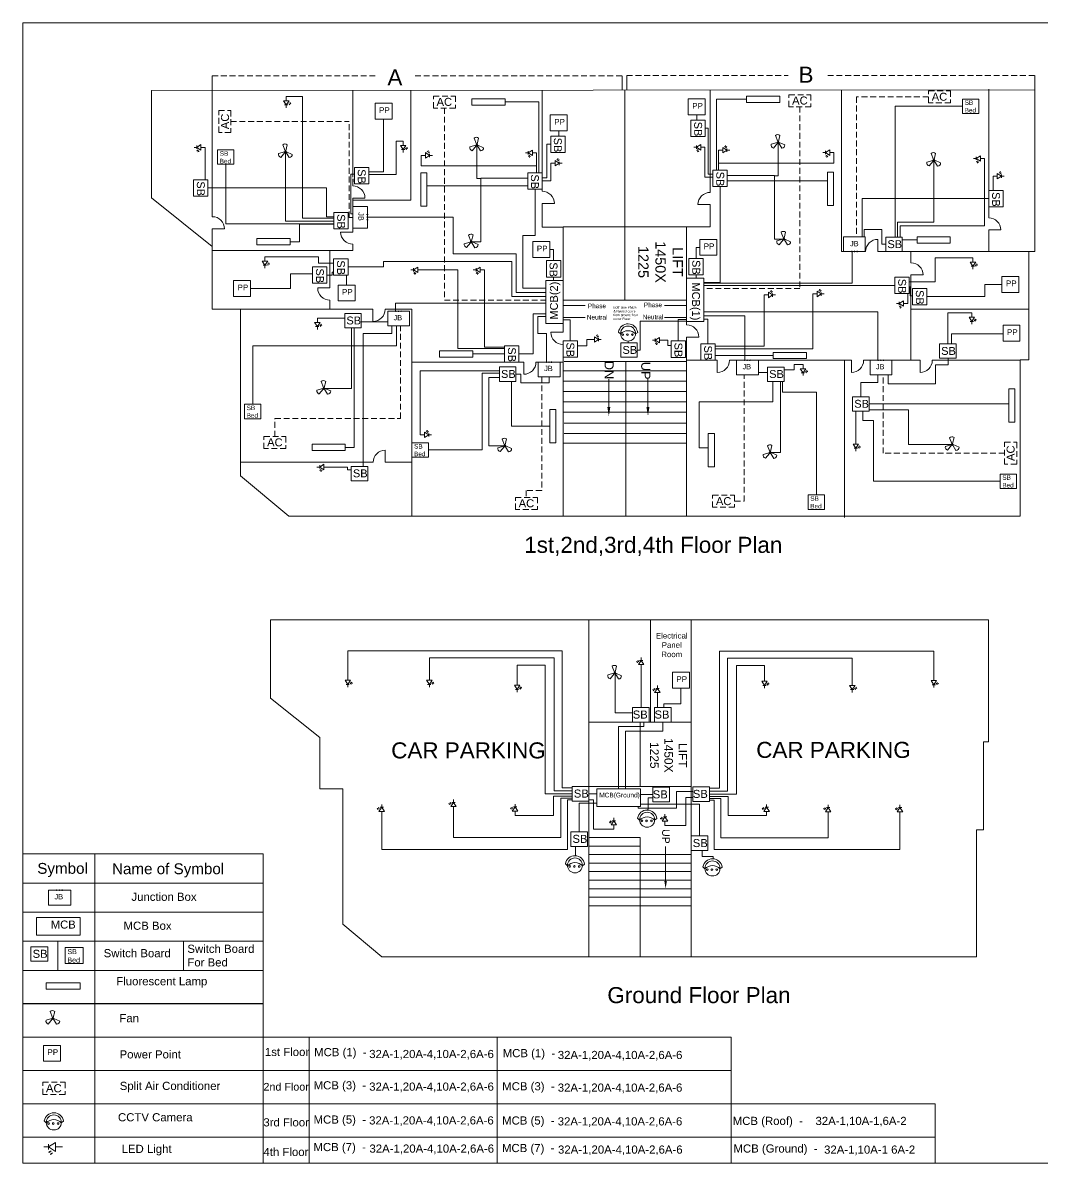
# Model space of a CAD drawing. Header units: inches. Extents: x 0 to 34628, y 0 to 24475.
# Drawn here: x 0 to 21875, y 0 to 24475 of the extents above; entities that cross this region are included whole.
import ezdxf

# ---------------------------------------------------------------- set-up
doc = ezdxf.new("R2010")
doc.units = ezdxf.units.IN
doc.header["$LTSCALE"] = 500
doc.header["$MEASUREMENT"] = 0
doc.linetypes.add('ACAD_ISO07W100', pattern=[3, 0, -3])
doc.linetypes.add('HIDDEN', pattern=[0.375, 0.25, -0.125])
for name, color, linetype, lineweight in [('AC with Phase', 1, 'HIDDEN', 9), ('Fan with Phase', 2, 'Continuous', 9), ('LED with Phase', 6, 'Continuous', 9), ('Light with Phase', 3, 'Continuous', 9), ('PP with Phase', 4, 'Continuous', 9)]:
    doc.layers.add(name, color=color, linetype=linetype, lineweight=lineweight)
doc.layers.add('CCTV with Phase', color=7, linetype='Continuous', lineweight=9, true_color=0xe4721b)
doc.styles.add('A1', font='arial.ttf')
doc.styles.add('AR', font='arial.ttf', dxfattribs={"height": 300})
doc.styles.get("Standard").update_dxf_attribs({"font": 'arial.ttf'})

# ---------------------------------------------------------------- blocks, each defined once
blk = doc.blocks.new('WDDOT')
for radius in [0.03, 0.0187, 0.00929]:
    blk.add_circle((0, 0), radius)
blk = doc.blocks.new('Fan')
at = {"layer": 'Fan with Phase', "lineweight": 9}
for p, q in [((-9, 20), (-59, 147)), ((6, 21), (37, 150)), ((20, 1), (145, -55)), ((-23, -2), (-150, -38)), ((-15, -16), (-102, -120)), ((-23, -2), (-22, -2)), ((13, -16), (78, -124))]:
    blk.add_line(p, q, dxfattribs=at)
blk.add_circle((-1, 0), 21.5, dxfattribs=at)
for centre, start, end in [((-10, 98), 48.1271, 134.4493), ((-82, -54), 167.0522, 253.3744), ((75, -54), 272.6202, 358.9424)]:
    blk.add_arc(centre, 69.7, start, end, dxfattribs=at)
at = {"layer": 'Fan with Phase', "lineweight": 9, "xscale": 253.2804953990402, "yscale": 253.2804953990402, "zscale": 253.2804953990402}
blk.add_blockref('WDDOT', (0, 0), dxfattribs=at)
blk = doc.blocks.new('LED')
at = {"layer": 'LED with Phase', "lineweight": 9}
for p, q in [((0, -91), (0, 0)), ((0, -181), (-59, -91)), ((59, -91), (0, -181)), ((88, -148), (75, -130)), ((92, -144), (96, -158)), ((33, -181), (-38, -181)), ((0, -181), (0, -241)), ((0, -181), (33, -181)), ((64, -166), (51, -149)), ((72, -177), (60, -170)), ((69, -163), (72, -177)), ((96, -158), (83, -151))]:
    blk.add_line(p, q, dxfattribs=at)
for points in [[(59, -91), (-59, -91)], [(83, -151), (92, -144)], [(60, -170), (69, -163)]]:
    blk.add_lwpolyline(points, dxfattribs=at)
blk = doc.blocks.new('Power Point')
at = {"lineweight": 9}
blk.add_lwpolyline([(0, 183), (364, 183), (364, -158), (0, -158)], close=True, dxfattribs=at)
at = {"lineweight": 9, "insert": (84, 97), "char_height": 123.7, "attachment_point": 1}
blk.add_mtext_dynamic_manual_height_columns('PP', width=0.843, gutter_width=65.1, heights=[0], dxfattribs=at)
blk = doc.blocks.new('CCTV Camera')
at = {"linetype": 'ByBlock', "lineweight": 9}
for p, q in [((-176, -216), (-221, -175)), ((146, -216), (192, -183))]:
    blk.add_line(p, q, dxfattribs=at)
for centre, radius in [((-15, -208), 161), ((-128, -232), 18.2), ((-28, -232), 18.2), ((77, -232), 18.2)]:
    blk.add_circle(centre, radius, dxfattribs=at)
for centre, radius, start, end in [((-15, -208), 208, 6.8728, 170.9752), ((-15, -369), 222, 43.5667, 136.4333)]:
    blk.add_arc(centre, radius, start, end, dxfattribs=at)
blk = doc.blocks.new('Nayabad Electrical')
at = {"lineweight": 9}
for p, q in [((-34615, 24475), (-34615, 0)), ((-34615, 24475), (0, 24475)), ((-30551, 23023), (-30551, 23339)), ((-21751, 23339), (-21751, 23031)), ((-21654, 23347), (-21654, 23032)), ((-12895, 23347), (-12895, 23040)), ((-31852, 23022), (-12895, 23040)), ((-31852, 20716), (-31852, 23022)), ((-30551, 20313), (-30551, 23023)), ((-27533, 23026), (-27533, 21209)), ((-26289, 20665), (-26291, 23027)), ((-23469, 23030), (-23469, 20859)), ((-21696, 23032), (-21696, 20097)), ((-19865, 20835), (-19867, 23033)), ((-17045, 19566), (-17048, 23036)), ((-13888, 20290), (-13888, 23051)), ((-12895, 23040), (-12895, 19566)), ((-30551, 19676), (-31852, 20716)), ((-27533, 20713), (-27533, 20147)), ((-27533, 20713), (-27272, 20713)), ((-27533, 20665), (-26289, 20665)), ((-23469, 20598), (-23469, 20088)), ((-23469, 20598), (-23208, 20598)), ((-19865, 20574), (-20126, 20574)), ((-19865, 20574), (-19864, 20097)), ((-27220, 20158), (-27220, 20303)), ((-23469, 20088), (-23022, 20088)), ((-21696, 20097), (-21696, 18524)), ((-20370, 20097), (-19864, 20097)), ((-30551, 19676), (-30551, 20053)), ((-30551, 20053), (-30291, 20053)), ((-30548, 20053), (-30288, 20053)), ((-27533, 19985), (-27794, 19985)), ((-16267, 19566), (-16267, 19827)), ((-13888, 19566), (-13888, 20029)), ((-13888, 20029), (-13627, 20029)), ((-30551, 18328), (-30551, 19676)), ((-30551, 19591), (-27533, 19591)), ((-28026, 19591), (-28026, 18785)), ((-27533, 19725), (-27533, 19591)), ((-16997, 19566), (-17045, 19566)), ((-16528, 19566), (-17005, 19566)), ((-16914, 19566), (-16768, 19566)), ((-13040, 19566), (-16267, 19566)), ((-15556, 19323), (-15556, 19566)), ((-12895, 19566), (-13040, 19566)), ((-15556, 18330), (-15556, 19063)), ((-15556, 19063), (-15296, 19063)), ((-28026, 18785), (-28287, 18785)), ((-28026, 18524), (-28026, 18328)), ((-23022, 18524), (-20370, 18524)), ((-29944, 18328), (-30551, 18328)), ((-29944, 14750), (-29944, 18328)), ((-29944, 18328), (-27100, 18328)), ((-27100, 18328), (-27100, 18068)), ((-26839, 18328), (-26263, 18328)), ((-26408, 18284), (-26553, 18284)), ((-26263, 17207), (-26263, 18328)), ((-13033, 18330), (-15556, 18330)), ((-15556, 18330), (-15556, 17232)), ((-23022, 17832), (-23282, 17832)), ((-20370, 17731), (-20109, 17731)), ((-26263, 17207), (-26263, 13887)), ((-26263, 17193), (-23863, 17193)), ((-23863, 17193), (-23863, 16933)), ((-23602, 17193), (-23022, 17193)), ((-23176, 17192), (-23321, 17192)), ((-21671, 17207), (-20370, 17207)), ((-20001, 17232), (-20370, 17232)), ((-19712, 17232), (-20001, 17232)), ((-19712, 17232), (-19712, 16971)), ((-16981, 17232), (-19452, 17232)), ((-18920, 17232), (-19065, 17232)), ((-16981, 13860), (-16981, 17232)), ((-16981, 17232), (-16833, 17232)), ((-16833, 17232), (-16833, 16971)), ((-16573, 17232), (-16462, 17232)), ((-16057, 17232), (-16202, 17232)), ((-16057, 17232), (-15359, 17232)), ((-15359, 17232), (-15359, 16971)), ((-14953, 17232), (-15098, 17232)), ((-14953, 17232), (-14820, 17232)), ((-13028, 17241), (-13215, 17241)), ((-13215, 17241), (-13215, 13887)), ((-26836, 15043), (-26836, 15304)), ((-29944, 15043), (-27096, 15043)), ((-26836, 15043), (-26263, 15043)), ((-28909, 13887), (-29944, 14750)), ((-21671, 14113), (-21671, 13934)), ((-28909, 13887), (-13215, 13887)), ((-26263, 13887), (-25898, 13887)), ((-21671, 13887), (-21671, 13887)), ((-29300, 9978), (-29300, 11664)), ((-13892, 11662), (-13892, 9044)), ((-28243, 9133), (-29300, 9978)), ((-28243, 8037), (-28243, 9133)), ((-27750, 8037), (-28243, 8037)), ((-27750, 5129), (-27750, 8037)), ((-14000, 7154), (-14152, 7154)), ((-14152, 7154), (-14152, 4428)), ((-34615, 6636), (-29459, 6636)), ((-34615, 6011), (-29459, 6011)), ((-34615, 5387), (-29459, 5387)), ((-33069, 5387), (-33069, 0)), ((-29459, 4762), (-29459, 5387)), ((-26908, 4428), (-27750, 5129)), ((-34615, 4762), (-29459, 4762)), ((-34615, 4762), (-29459, 4762)), ((-29459, 4762), (-29459, 0)), ((-26908, 4428), (-14152, 4428)), ((-34615, 4137), (-29459, 4137)), ((-34615, 3424), (-29459, 3424)), ((-34615, 3421), (-29459, 3421)), ((-34615, 2708), (-29459, 2708)), ((-34615, 1991), (-29459, 1991)), ((-34615, 1275), (-29459, 1275)), ((-34615, 558), (-29459, 558)), ((-34615, 0), (0, 0)), ((-34615, 0), (-30642, 0)), ((-22144, 0), (0, 0))]:
    blk.add_line(p, q, dxfattribs=at)
at = {"linetype": 'HIDDEN', "lineweight": 9}
for p, q in [((-30551, 23339), (-27049, 23339)), ((-26197, 23339), (-21751, 23339)), ((-21654, 23347), (-18194, 23347)), ((-17342, 23347), (-12895, 23347)), ((-27533, 20974), (-27533, 21209)), ((-27591, 20298), (-27613, 20298)), ((-27558, 20298), (-27591, 20298)), ((-27558, 20298), (-27533, 20298))]:
    blk.add_line(p, q, dxfattribs=at)
at = {"linetype": 'ByBlock', "lineweight": 9}
for p, q in [((-15808, 22685), (-15898, 22685)), ((-15898, 22685), (-15898, 19875)), ((-14448, 22685), (-15808, 22685)), ((-19973, 22212), (-19907, 22212)), ((-19907, 22212), (-19907, 21230)), ((-23286, 21868), (-23373, 21868)), ((-23373, 21868), (-23373, 21150)), ((-30259, 21439), (-30259, 20164)), ((-27500, 21226), (-27574, 21226)), ((-27574, 21226), (-27574, 20372)), ((-23373, 21150), (-23469, 21150)), ((-19907, 21230), (-19807, 21230)), ((-30644, 20931), (-28097, 20931)), ((-28097, 20931), (-28097, 20314)), ((-23623, 20905), (-23623, 19912)), ((-19653, 20962), (-19653, 18901)), ((-13888, 20701), (-16606, 20701)), ((-16606, 20701), (-16606, 19879)), ((-28097, 20314), (-27941, 20314)), ((-27574, 20372), (-27533, 20372)), ((-30259, 20164), (-27941, 20164)), ((-27533, 19985), (-27533, 20147)), ((-27227, 20305), (-25382, 20305)), ((-25382, 20305), (-25382, 19520)), ((-23623, 19912), (-23886, 19912)), ((-23886, 19912), (-23886, 18779)), ((-16178, 20042), (-16559, 20042)), ((-16559, 20042), (-16559, 19879)), ((-16178, 19721), (-16178, 20042)), ((-16095, 19721), (-16178, 19721)), ((-26873, 19236), (-26873, 19349)), ((-26873, 19349), (-24121, 19349)), ((-25382, 19520), (-24030, 19520)), ((-24121, 19349), (-24121, 18601)), ((-24030, 19520), (-24030, 18684)), ((-16816, 19566), (-16816, 18901)), ((-16768, 19566), (-16528, 19566)), ((-13028, 17241), (-13028, 19566)), ((-27977, 19061), (-27977, 19125)), ((-27977, 19125), (-27945, 19125)), ((-27636, 19236), (-26873, 19236)), ((-28088, 19061), (-27977, 19061)), ((-23224, 19019), (-23224, 18944)), ((-20167, 19066), (-20167, 18992)), ((-19653, 18901), (-19998, 18901)), ((-16816, 18884), (-19998, 18884)), ((-16816, 18901), (-16816, 18901)), ((-16816, 18901), (-16816, 18884)), ((-24121, 18601), (-23393, 18601)), ((-24030, 18684), (-23393, 18684)), ((-23886, 18779), (-23393, 18779)), ((-15903, 18839), (-19998, 18839)), ((-15595, 18805), (-15573, 18805)), ((-15573, 18805), (-15573, 18615)), ((-15573, 18615), (-15524, 18615)), ((-26618, 18284), (-26618, 18457)), ((-26618, 18457), (-23393, 18457)), ((-23022, 18409), (-22544, 18409)), ((-20847, 18409), (-20370, 18409)), ((-23662, 17369), (-23662, 18227)), ((-23662, 18227), (-23393, 18227)), ((-23561, 17810), (-23561, 18170)), ((-23561, 18170), (-23393, 18170)), ((-23022, 18152), (-22544, 18152)), ((-20847, 18152), (-20370, 18152)), ((-16268, 18273), (-19998, 18273)), ((-19117, 18187), (-19998, 18187)), ((-19913, 18116), (-19998, 18116)), ((-19913, 17584), (-19913, 18116)), ((-19117, 17232), (-19117, 18187)), ((-16268, 17232), (-16268, 18273)), ((-26784, 18055), (-27353, 18055)), ((-26695, 17806), (-26695, 17971)), ((-26598, 17544), (-26598, 17971)), ((-22867, 18097), (-23022, 18097)), ((-22867, 17650), (-22867, 18097)), ((-21365, 17450), (-21365, 18075)), ((-21365, 18075), (-20370, 18075)), ((-20549, 17646), (-20549, 18109)), ((-20549, 18109), (-20370, 18109)), ((-27313, 14956), (-27313, 17806)), ((-27313, 17806), (-26695, 17806)), ((-23380, 17810), (-23561, 17810)), ((-23380, 17199), (-23380, 17810)), ((-29680, 16287), (-29680, 17544)), ((-29680, 17544), (-26598, 17544)), ((-21428, 17450), (-21365, 17450)), ((-23968, 17369), (-23662, 17369)), ((-19065, 17232), (-19326, 17232)), ((-16202, 17232), (-16462, 17232)), ((-15029, 16725), (-15029, 17135)), ((-15029, 17135), (-14755, 17135)), ((-14820, 17232), (-13215, 17232)), ((-14755, 17135), (-14755, 17274)), ((-24759, 15308), (-24759, 16957)), ((-24759, 16957), (-24387, 16957)), ((-23929, 16933), (-24035, 16934)), ((-23929, 16745), (-23929, 16933)), ((-18632, 16970), (-18828, 16970)), ((-16266, 16757), (-16266, 16918)), ((-16045, 16918), (-16045, 16725)), ((-23318, 16745), (-23929, 16745)), ((-23318, 16879), (-23318, 16745)), ((-18309, 16551), (-18309, 16778)), ((-16631, 16448), (-16631, 16757)), ((-16631, 16757), (-16266, 16757)), ((-16045, 16725), (-15029, 16725)), ((-17586, 16551), (-18309, 16551)), ((-17586, 14342), (-17586, 16551)), ((-16591, 15940), (-16591, 16139)), ((-16359, 15940), (-16591, 15940)), ((-16359, 14637), (-16359, 15940)), ((-25911, 15308), (-24759, 15308)), ((-13640, 14637), (-16359, 14637)), ((-23022, 13934), (-23022, 13887)), ((-21671, 13934), (-21671, 13887)), ((-20370, 13934), (-20370, 13887)), ((-22466, 11662), (-29300, 11664)), ((-22466, 11662), (-22467, 8350)), ((-21085, 11662), (-21146, 11662)), ((-20272, 8085), (-20272, 11662)), ((-20272, 11662), (-13892, 11662)), ((-18699, 10449), (-18699, 10436)), ((-21829, 8032), (-21829, 9372)), ((-21829, 9372), (-21290, 9372)), ((-21290, 9372), (-21290, 9467)), ((-20882, 9467), (-20882, 9269)), ((-20882, 9269), (-21679, 9269)), ((-21679, 9269), (-21679, 8032)), ((-21369, 9101), (-21369, 8451)), ((-13892, 9044), (-14000, 9044)), ((-14000, 7154), (-14000, 9044)), ((-22467, 7928), (-22300, 7928)), ((-21098, 7911), (-21359, 7911)), ((-20238, 7979), (-20585, 7979)), ((-20585, 7979), (-20585, 7620)), ((-22675, 7114), (-22675, 7729)), ((-22675, 7729), (-22300, 7729)), ((-21413, 7620), (-21413, 7654)), ((-20585, 7620), (-21413, 7620)), ((-20093, 7709), (-21359, 7709)), ((-20093, 7662), (-20093, 7709)), ((-20093, 7024), (-20093, 7662)), ((-33069, 6011), (-33069, 6636)), ((-29459, 6636), (-29459, 6011)), ((-33069, 5387), (-33069, 6011)), ((-29459, 6011), (-29459, 5387)), ((-33866, 4762), (-33866, 4137)), ((-31169, 4762), (-31169, 4137)), ((-29459, 2708), (-24436, 2708)), ((-28470, 2708), (-28470, 0)), ((-24436, 2708), (-24436, 1991)), ((-24436, 2708), (-19412, 2708)), ((-19412, 2708), (-19412, 1991)), ((-29459, 1991), (-24436, 1991)), ((-24436, 1991), (-24436, 1275)), ((-24436, 1991), (-19412, 1991)), ((-19412, 1991), (-19412, 1275)), ((-29459, 1275), (-24436, 1275)), ((-24436, 1275), (-24436, 0)), ((-24436, 1275), (-19412, 1275)), ((-19412, 1275), (-19412, 0)), ((-19412, 1275), (-15034, 1275)), ((-15034, 1275), (-15034, 0)), ((-29459, 558), (-24436, 558)), ((-24436, 558), (-19412, 558)), ((-19412, 558), (-15034, 558))]:
    blk.add_line(p, q, dxfattribs=at)
for p in [(-27533, 21125), (-27533, 21060)]:
    blk.add_line(p, (-27533, 21065))
at = {"lineweight": 9, "ltscale": 5}
for p, q in [((-21696, 20097), (-23022, 20097)), ((-23022, 18354), (-23022, 20097)), ((-21573, 20097), (-20370, 20097)), ((-20370, 18673), (-20370, 20097)), ((-19977, 20097), (-19879, 20097)), ((-20370, 18354), (-20370, 18550)), ((-26263, 14327), (-26263, 17150)), ((-21671, 17207), (-22997, 17207)), ((-21671, 15439), (-21671, 17207)), ((-20370, 17224), (-20370, 17322)), ((-15556, 17232), (-15826, 17232)), ((-21696, 17003), (-23022, 17003)), ((-21696, 17003), (-20370, 17003)), ((-23022, 14327), (-23022, 16831)), ((-21696, 16782), (-23022, 16782)), ((-22039, 16233), (-22039, 16826)), ((-21696, 16782), (-20370, 16782)), ((-21199, 16233), (-21199, 16826)), ((-20370, 14327), (-20370, 16831)), ((-21696, 16561), (-23022, 16561)), ((-21696, 16561), (-20370, 16561)), ((-21696, 16340), (-23022, 16340)), ((-21696, 16340), (-20370, 16340)), ((-21696, 16119), (-23022, 16119)), ((-21696, 16119), (-20370, 16119)), ((-21671, 15881), (-22997, 15881)), ((-21671, 15881), (-20370, 15881)), ((-21696, 15456), (-23022, 15456)), ((-21671, 15660), (-22997, 15660)), ((-21696, 15456), (-20370, 15456)), ((-21671, 15660), (-20370, 15660)), ((-21671, 15439), (-21671, 14113))]:
    blk.add_line(p, q, dxfattribs=at)
at = {"linetype": 'ACAD_ISO07W100', "lineweight": 9}
for p, q in [((-23581, 17192), (-23321, 17192)), ((-23321, 17192), (-23581, 17192)), ((-19326, 17232), (-19065, 17232)), ((-19065, 17232), (-19326, 17232)), ((-16462, 17232), (-16202, 17232)), ((-16202, 17232), (-16462, 17232))]:
    blk.add_line(p, q, dxfattribs=at)
at = {"linetype": 'ByBlock', "lineweight": 9, "ltscale": 5}
for p, q in [((-21146, 11662), (-22466, 11662)), ((-21146, 9467), (-21146, 11662)), ((-20272, 11662), (-21085, 11662)), ((-21369, 9467), (-22467, 9467)), ((-21369, 9467), (-20272, 9467)), ((-21369, 9101), (-21369, 9467)), ((-22467, 8350), (-22467, 6988)), ((-21369, 8085), (-21369, 8451)), ((-21369, 6988), (-22467, 6988)), ((-21369, 6622), (-21369, 6988)), ((-21369, 6805), (-22467, 6805)), ((-22467, 4590), (-22467, 6663)), ((-21369, 6622), (-22467, 6622)), ((-21369, 5525), (-21369, 6622)), ((-21369, 6622), (-20272, 6622)), ((-20821, 6053), (-20821, 6797)), ((-20272, 4590), (-20272, 6663)), ((-21369, 6439), (-22467, 6439)), ((-21369, 6439), (-20272, 6439)), ((-21369, 6257), (-22467, 6257)), ((-21369, 6257), (-20272, 6257)), ((-21369, 6074), (-22467, 6074)), ((-21369, 5891), (-22467, 5891)), ((-21369, 6074), (-20272, 6074)), ((-21369, 5891), (-20272, 5891)), ((-21369, 5708), (-22467, 5708)), ((-21369, 5708), (-20272, 5708)), ((-21369, 5525), (-22467, 5525)), ((-21369, 5525), (-21369, 4428)), ((-21369, 5525), (-20272, 5525)), ((-20272, 4428), (-22467, 4428))]:
    blk.add_line(p, q, dxfattribs=at)
at = {"linetype": 'ByBlock', "lineweight": 9}
for points in [[(-14448, 22839), (-14096, 22839), (-14096, 22531), (-14448, 22531)], [(-19973, 22388), (-19973, 22036), (-20281, 22036), (-20281, 22388)], [(-23286, 22044), (-23286, 21692), (-22978, 21692), (-22978, 22044)], [(-30435, 21747), (-30083, 21747), (-30083, 21439), (-30435, 21439)], [(-27191, 21369), (-27191, 21017), (-27500, 21017), (-27500, 21369)], [(-19498, 21314), (-19498, 20962), (-19807, 20962), (-19807, 21314)], [(-30644, 21107), (-30644, 20755), (-30953, 20755), (-30953, 21107)], [(-23777, 21257), (-23777, 20905), (-23469, 20905), (-23469, 21257)], [(-13579, 20877), (-13579, 20525), (-13888, 20525), (-13888, 20877)], [(-27632, 20403), (-27632, 20051), (-27941, 20051), (-27941, 20403)], [(-16095, 19875), (-15743, 19875), (-15743, 19566), (-16095, 19566)], [(-27636, 19412), (-27636, 19060), (-27945, 19060), (-27945, 19412)], [(-23378, 19371), (-23378, 19019), (-23070, 19019), (-23070, 19371)], [(-20013, 19419), (-20013, 19066), (-20322, 19066), (-20322, 19419)], [(-28088, 19237), (-28088, 18885), (-28397, 18885), (-28397, 19237)], [(-23393, 18944), (-23393, 18021), (-23022, 18021), (-23022, 18944)], [(-19998, 18992), (-19998, 18068), (-20370, 18068), (-20370, 18992)], [(-15595, 19015), (-15595, 18663), (-15903, 18663), (-15903, 19015)], [(-15215, 18774), (-15215, 18422), (-15524, 18422), (-15524, 18774)], [(-27705, 18236), (-27353, 18236), (-27353, 17927), (-27705, 17927)], [(-22713, 17650), (-22713, 17298), (-23022, 17298), (-23022, 17650)], [(-20395, 17646), (-20395, 17294), (-20704, 17294), (-20704, 17646)], [(-23968, 17545), (-23968, 17193), (-24276, 17193), (-24276, 17545)], [(-21780, 17605), (-21428, 17605), (-21428, 17296), (-21780, 17296)], [(-19758, 17584), (-19758, 17232), (-20067, 17232), (-20067, 17584)], [(-14941, 17582), (-14589, 17582), (-14589, 17274), (-14941, 17274)], [(-24387, 17088), (-24035, 17088), (-24035, 16780), (-24387, 16780)], [(-18632, 17087), (-18280, 17087), (-18280, 16778), (-18632, 16778)], [(-16807, 16448), (-16455, 16448), (-16455, 16139), (-16807, 16139)], [(-29856, 16287), (-29504, 16287), (-29504, 15978), (-29856, 15978)], [(-26263, 15462), (-25911, 15462), (-25911, 15153), (-26263, 15153)], [(-27565, 14956), (-27213, 14956), (-27213, 14647), (-27565, 14647)], [(-13640, 14791), (-13288, 14791), (-13288, 14482), (-13640, 14482)], [(-17762, 14342), (-17410, 14342), (-17410, 14033), (-17762, 14033)], [(-21170, 9781), (-21529, 9781), (-21529, 9467), (-21170, 9467)], [(-20703, 9781), (-21061, 9781), (-21061, 9467), (-20703, 9467)], [(-22825, 8085), (-22467, 8085), (-22467, 7771), (-22825, 7771)], [(-19880, 8079), (-20238, 8079), (-20238, 7765), (-19880, 7765)], [(-22300, 8032), (-21359, 8032), (-21359, 7654), (-22300, 7654)], [(-20740, 8068), (-21098, 8068), (-21098, 7754), (-20740, 7754)], [(-22854, 7114), (-22496, 7114), (-22496, 6800), (-22854, 6800)], [(-20272, 7024), (-19914, 7024), (-19914, 6710), (-20272, 6710)], [(-34324, 5272), (-33384, 5272), (-33384, 4894), (-34324, 4894)], [(-34439, 4647), (-34081, 4647), (-34081, 4333), (-34439, 4333)], [(-33708, 4626), (-33317, 4626), (-33317, 4283), (-33708, 4283)]]:
    blk.add_lwpolyline(points, close=True, dxfattribs=at)
at = {"lineweight": 9}
for points in [[(-27533, 20066), (-27533, 20534), (-27220, 20534), (-27220, 20066)], [(-17005, 19879), (-16537, 19879), (-16537, 19566), (-17005, 19566)], [(-26316, 17971), (-26784, 17971), (-26784, 18284), (-26316, 18284)], [(-23084, 16879), (-23552, 16879), (-23552, 17192), (-23084, 17192)], [(-18828, 16919), (-19297, 16919), (-19297, 17232), (-18828, 17232)], [(-15965, 16918), (-16433, 16918), (-16433, 17232), (-15965, 17232)], [(-33587, 5540), (-34064, 5540), (-34064, 5859), (-33587, 5859)]]:
    blk.add_lwpolyline(points, close=True, dxfattribs=at)
at = {"lineweight": 9, "ltscale": 5}
for points in [[(-20370, 17992), (-20370, 20097), (-23022, 20097), (-23022, 17832)], [(-20370, 13934), (-20370, 17731)], [(-23022, 17571), (-23022, 13934)]]:
    blk.add_lwpolyline(points, dxfattribs=at)
at = {"linetype": 'ByBlock', "lineweight": 9, "ltscale": 5}
blk.add_lwpolyline([(-20272, 8085), (-20272, 4428), (-22467, 4428), (-22467, 8085)], close=True, dxfattribs=at)
at = {"lineweight": 9}
for centre, start, end in [((-27533, 20713), 0, 90), ((-23469, 20598), 0, 90), ((-19865, 20574), 90, 180), ((-30548, 20053), 0, 90), ((-13888, 20029), 0, 90), ((-27533, 19985), 180, 270), ((-16267, 19566), 90, 180), ((-15556, 19063), 0, 90), ((-28026, 18785), 180, 270), ((-27100, 18328), 270, 0), ((-20370, 17731), 0, 90), ((-23022, 17832), 180, 270), ((-23863, 17193), 270, 0), ((-19712, 17232), 270, 0), ((-16833, 17232), 270, 0), ((-15359, 17232), 270, 0), ((-26836, 15043), 90, 180)]:
    blk.add_arc(centre, 261, start, end, dxfattribs=at)
at = {"lineweight": 9, "ltscale": 5}
for points in [[(-22072, 16233), (-22006, 16233), (-22039, 16036)], [(-21232, 16233), (-21167, 16233), (-21199, 16036)]]:
    blk.add_solid(points, dxfattribs=at)
at = {"linetype": 'ByBlock', "lineweight": 9, "ltscale": 5}
blk.add_solid([(-20848, 6053), (-20794, 6053), (-20821, 5891)], dxfattribs=at)
at = {"layer": 'AC with Phase'}
for p, q in [((-15178, 22885), (-16721, 22885)), ((-16721, 22885), (-16721, 19879)), ((-25569, 22646), (-25569, 18522)), ((-17938, 22674), (-17938, 18773)), ((-30152, 22356), (-27622, 22356)), ((-27622, 22356), (-27613, 22356)), ((-27613, 20298), (-27613, 22356)), ((-17938, 18773), (-19998, 18773)), ((-25569, 18522), (-23393, 18522)), ((-26508, 15985), (-26508, 17971)), ((-19133, 14206), (-19133, 16919)), ((-16150, 15236), (-16150, 16918)), ((-23480, 16879), (-23480, 14438)), ((-29204, 15596), (-29204, 15985)), ((-29204, 15985), (-26508, 15985)), ((-13546, 15236), (-16150, 15236)), ((-23480, 14438), (-23815, 14438)), ((-23815, 14438), (-23815, 14289)), ((-19339, 14206), (-19133, 14206))]:
    blk.add_line(p, q, dxfattribs=at)
at = {"layer": 'AC with Phase', "lineweight": 9}
for points in [[(-15178, 23014), (-14707, 23014), (-14707, 22756), (-15178, 22756)], [(-25805, 22904), (-25333, 22904), (-25333, 22646), (-25805, 22646)], [(-18174, 22932), (-17703, 22932), (-17703, 22674), (-18174, 22674)], [(-30152, 22592), (-30152, 22121), (-30410, 22121), (-30410, 22592)], [(-29440, 15596), (-28969, 15596), (-28969, 15338), (-29440, 15338)], [(-13546, 15001), (-13546, 15472), (-13287, 15472), (-13287, 15001)], [(-24043, 14289), (-23571, 14289), (-23571, 14031), (-24043, 14031)], [(-19811, 14335), (-19339, 14335), (-19339, 14077), (-19811, 14077)], [(-34188, 1736), (-33709, 1736), (-33709, 1473), (-34188, 1473)]]:
    blk.add_lwpolyline(points, close=True, dxfattribs=at)
at = {"layer": 'CCTV with Phase'}
for p, q in [((-21626, 17646), (-21626, 17605)), ((-21198, 7626), (-21198, 7843)), ((-21198, 7843), (-21098, 7843)), ((-21198, 7626), (-21202, 7579))]:
    blk.add_line(p, q, dxfattribs=at)
at = {"layer": 'CCTV with Phase', "linetype": 'ByBlock', "lineweight": 9}
for p, q in [((-22751, 6601), (-22751, 6800)), ((-20035, 6710), (-20035, 6580)), ((-20035, 6580), (-19797, 6580)), ((-19797, 6580), (-19800, 6533))]:
    blk.add_line(p, q, dxfattribs=at)
at = {"layer": 'Fan with Phase'}
for p, q in [((-24871, 21850), (-24871, 21136)), ((-18405, 21908), (-18405, 21193)), ((-28977, 21707), (-28977, 20221)), ((-15064, 21523), (-15064, 20197)), ((-24871, 21136), (-24788, 21136)), ((-23777, 21144), (-24788, 21144)), ((-24788, 21144), (-24788, 19772)), ((-19498, 21201), (-18487, 21201)), ((-18487, 21201), (-18487, 19830)), ((-18405, 21193), (-18487, 21193)), ((-28977, 20221), (-27941, 20221)), ((-15064, 20197), (-15841, 20197)), ((-15841, 20197), (-15841, 19875)), ((-18487, 19830), (-18283, 19831)), ((-24990, 19772), (-24788, 19772)), ((-27564, 16629), (-27564, 17927)), ((-24615, 15393), (-24615, 16862)), ((-24615, 16862), (-24387, 16862)), ((-18355, 15251), (-18355, 16778)), ((-28152, 16629), (-27564, 16629)), ((-15611, 16172), (-16455, 16172)), ((-15611, 15425), (-15611, 16172)), ((-14666, 15425), (-15611, 15425)), ((-24272, 15393), (-24615, 15393)), ((-18579, 15251), (-18355, 15251)), ((-21906, 10522), (-21906, 9665)), ((-21906, 9665), (-21529, 9665))]:
    blk.add_line(p, q, dxfattribs=at)
at = {"layer": 'LED with Phase'}
for p, q in [((-28960, 22893), (-28610, 22893)), ((-28610, 22893), (-28610, 20279)), ((-30700, 21802), (-30700, 21107)), ((-26452, 21935), (-26600, 21935)), ((-26600, 21935), (-26600, 21219)), ((-19976, 21804), (-19976, 21163)), ((-26067, 21403), (-26067, 21630)), ((-23588, 21684), (-23588, 21257)), ((-19687, 21741), (-19687, 21314)), ((-17208, 21460), (-17208, 21688)), ((-13975, 20118), (-13975, 21564)), ((-23588, 21403), (-26067, 21403)), ((-23283, 21461), (-23283, 21081)), ((-19687, 21460), (-17208, 21460)), ((-26600, 21219), (-27191, 21219)), ((-23283, 21081), (-23469, 21081)), ((-19976, 21163), (-19807, 21163)), ((-13795, 21185), (-13795, 20877)), ((-28610, 20279), (-27941, 20279)), ((-15785, 19875), (-15785, 20118)), ((-15785, 20118), (-13975, 20118)), ((-29418, 19452), (-28270, 19452)), ((-28270, 19452), (-28270, 19317)), ((-14226, 19430), (-15033, 19430)), ((-15033, 19430), (-15033, 18916)), ((-28270, 19317), (-27945, 19317)), ((-26049, 19174), (-25278, 19174)), ((-25278, 19174), (-25278, 17487)), ((-24706, 19174), (-24706, 17517)), ((-15033, 18916), (-15595, 18916)), ((-18705, 17535), (-18705, 18634)), ((-17662, 18656), (-17662, 17481)), ((-15626, 18450), (-15626, 18663)), ((-28294, 18135), (-27705, 18135)), ((-14765, 17582), (-14765, 18248)), ((-14765, 18248), (-14250, 18248)), ((-22509, 17545), (-22509, 17679)), ((-22509, 17679), (-22441, 17679)), ((-20851, 17664), (-20864, 17664)), ((-20851, 17664), (-20770, 17664)), ((-20770, 17664), (-20770, 17549)), ((-25278, 17487), (-24276, 17487)), ((-24706, 17517), (-24276, 17517)), ((-22713, 17545), (-22509, 17545)), ((-20770, 17549), (-20704, 17549)), ((-19758, 17535), (-18705, 17535)), ((-17662, 17481), (-19758, 17481)), ((-17871, 17143), (-18064, 17143)), ((-18064, 17143), (-18064, 17026)), ((-26086, 15631), (-26086, 17003)), ((-26086, 17003), (-24387, 17003)), ((-18064, 17026), (-18280, 17026)), ((-16738, 15524), (-16738, 16139)), ((-28062, 14941), (-27647, 14941)), ((-27647, 14941), (-27647, 14880)), ((-27647, 14880), (-27565, 14880)), ((-27641, 10455), (-27641, 10997)), ((-27641, 10997), (-23041, 10997)), ((-25890, 10455), (-25890, 10843)), ((-25890, 10843), (-23212, 10843)), ((-23212, 10843), (-23212, 7993)), ((-23041, 10997), (-23041, 8058)), ((-15064, 10991), (-19664, 10991)), ((-19664, 10991), (-19664, 8052)), ((-16815, 10837), (-19493, 10837)), ((-19493, 10837), (-19493, 7987)), ((-16815, 10449), (-16815, 10837)), ((-15064, 10449), (-15064, 10991)), ((-24007, 10448), (-24007, 10691)), ((-24007, 10691), (-23407, 10691)), ((-23407, 10691), (-23407, 7929)), ((-21346, 10611), (-21346, 9781)), ((-18699, 10685), (-19299, 10685)), ((-19299, 10685), (-19299, 7923)), ((-18699, 10442), (-18699, 10685)), ((-24007, 10455), (-24007, 10442)), ((-24007, 10351), (-24007, 10442)), ((-16815, 10449), (-16815, 10436)), ((-16815, 10345), (-16815, 10436)), ((-20997, 10010), (-20997, 9781)), ((-23407, 7929), (-22825, 7929)), ((-23230, 7465), (-23230, 7878)), ((-23230, 7878), (-22825, 7878)), ((-23212, 7993), (-23114, 7993)), ((-23114, 7993), (-22825, 7993)), ((-23067, 6987), (-23067, 7834)), ((-23067, 7834), (-22825, 7834)), ((-23041, 8058), (-22825, 8058)), ((-20387, 7250), (-20387, 7847)), ((-20387, 7847), (-20238, 7847)), ((-19664, 8052), (-19880, 8052)), ((-19591, 7987), (-19880, 7987)), ((-19299, 7923), (-19880, 7923)), ((-19475, 7872), (-19880, 7872)), ((-19493, 7987), (-19591, 7987)), ((-19475, 7459), (-19475, 7872)), ((-22924, 6736), (-22924, 7798)), ((-22924, 7798), (-22825, 7798)), ((-22365, 7796), (-22467, 7796)), ((-22365, 7518), (-22365, 7796)), ((-19638, 7828), (-19880, 7828)), ((-19781, 7792), (-19880, 7792)), ((-19781, 6730), (-19781, 7792)), ((-19638, 6981), (-19638, 7828)), ((-26913, 7458), (-26913, 6736)), ((-25373, 7562), (-25373, 7471)), ((-25373, 7458), (-25373, 7471)), ((-25373, 7458), (-25373, 6987)), ((-24052, 7465), (-23230, 7465)), ((-22365, 7168), (-22365, 7518)), ((-18653, 7459), (-19475, 7459)), ((-17333, 7452), (-17333, 6981)), ((-15792, 7452), (-15792, 6730)), ((-21931, 7168), (-22365, 7168)), ((-20835, 7250), (-20387, 7250)), ((-25373, 6987), (-23067, 6987)), ((-17333, 6981), (-19638, 6981)), ((-26913, 6736), (-22924, 6736)), ((-15792, 6730), (-19781, 6730))]:
    blk.add_line(p, q, dxfattribs=at)
at = {"layer": 'Light with Phase', "linetype": 'ByBlock', "lineweight": 9}
for p, q in [((-24263, 22776), (-23544, 22776)), ((-23544, 22776), (-23544, 21257)), ((-19732, 22833), (-19732, 21314)), ((-19732, 22833), (-19085, 22833)), ((-19498, 21080), (-17350, 21080)), ((-25942, 20977), (-23777, 20977)), ((-28678, 19776), (-28678, 20157)), ((-28678, 20157), (-27941, 20157)), ((-28877, 19776), (-28678, 19776)), ((-15424, 19816), (-15743, 19816)), ((-27502, 15363), (-27502, 17927)), ((-24957, 17369), (-24276, 17369)), ((-18514, 17335), (-19758, 17335)), ((-24130, 15820), (-24130, 16780)), ((-18520, 16338), (-18520, 16778)), ((-20103, 15356), (-20103, 16338)), ((-20103, 16338), (-18520, 16338)), ((-16455, 16294), (-13456, 16294)), ((-23307, 15820), (-24130, 15820)), ((-27694, 15363), (-27502, 15363)), ((-20103, 15356), (-19906, 15356))]:
    blk.add_line(p, q, dxfattribs=at)
for points in [[(-24976, 22709), (-24263, 22709), (-24263, 22842), (-24976, 22842)], [(-18371, 22766), (-19085, 22766), (-19085, 22900), (-18371, 22900)], [(-25942, 21256), (-25942, 20542), (-26076, 20542), (-26076, 21256)], [(-17217, 21269), (-17217, 20555), (-17350, 20555), (-17350, 21269)], [(-28877, 19710), (-29591, 19710), (-29591, 19843), (-28877, 19843)], [(-14711, 19749), (-15424, 19749), (-15424, 19883), (-14711, 19883)], [(-24957, 17302), (-25671, 17302), (-25671, 17435), (-24957, 17435)], [(-17800, 17268), (-18514, 17268), (-18514, 17402), (-17800, 17402)], [(-13323, 16620), (-13323, 15906), (-13456, 15906), (-13456, 16620)], [(-23174, 16177), (-23174, 15463), (-23307, 15463), (-23307, 16177)], [(-27694, 15296), (-28408, 15296), (-28408, 15429), (-27694, 15429)], [(-34114, 3870), (-33387, 3870), (-33387, 3734), (-34114, 3734)]]:
    blk.add_lwpolyline(points, close=True, dxfattribs=at)
at = {"layer": 'Light with Phase', "lineweight": 9}
blk.add_lwpolyline([(-19773, 15662), (-19773, 14948), (-19906, 14948), (-19906, 15662)], close=True, dxfattribs=at)
at = {"layer": 'PP with Phase', "linetype": 'ByBlock', "lineweight": 9}
for p, q in [((-26871, 22408), (-26871, 21278)), ((-20149, 22497), (-20149, 22388)), ((-23110, 22153), (-23110, 22044)), ((-26871, 21278), (-27191, 21278)), ((-23224, 19608), (-23304, 19608)), ((-23224, 19371), (-23224, 19608)), ((-20167, 19419), (-20167, 19656)), ((-20167, 19656), (-20087, 19656)), ((-28868, 18994), (-28868, 19086)), ((-28868, 19086), (-28397, 19086)), ((-28868, 18773), (-28868, 18994)), ((-27668, 18847), (-27668, 19060)), ((-13969, 18598), (-13969, 18861)), ((-13969, 18861), (-13602, 18861)), ((-29727, 18773), (-28868, 18773)), ((-15215, 18598), (-13969, 18598)), ((-14689, 17582), (-14689, 17801)), ((-14689, 17801), (-13580, 17801)), ((-20493, 10196), (-20493, 9860)), ((-20493, 9860), (-20857, 9860)), ((-20857, 9860), (-20857, 9781))]:
    blk.add_line(p, q, dxfattribs=at)
at = {"lineweight": 9}
for p, xscale, yscale, zscale, rotation in [((-27220, 20362), 225.9646008248467, 225.9646008248467, 225.9646008248467, 89.99999999999999), ((-27220, 20305), 225.9646008248467, 225.9646008248467, 225.9646008248467, 89.99999999999999), ((-27220, 20249), 225.9646008248467, 225.9646008248467, 225.9646008248467, 89.99999999999999), ((-26612, 18284), 225.9646008248467, 225.9646008248467, 225.9646008248467, 180), ((-26555, 18284), 225.9646008248467, 225.9646008248467, 225.9646008248467, 180), ((-26499, 18284), 225.9646008248467, 225.9646008248467, 225.9646008248467, 180), ((-23380, 17192), 225.9646008248467, 225.9646008248467, 225.9646008248467, 180), ((-23323, 17192), 225.9646008248467, 225.9646008248467, 225.9646008248467, 180), ((-23267, 17192), 225.9646008248467, 225.9646008248467, 225.9646008248467, 180), ((-19124, 17232), 225.9646008248467, 225.9646008248467, 225.9646008248467, 180), ((-19068, 17232), 225.9646008248467, 225.9646008248467, 225.9646008248467, 180), ((-19011, 17232), 225.9646008248467, 225.9646008248467, 225.9646008248467, 180), ((-16261, 17232), 225.9646008248467, 225.9646008248467, 225.9646008248467, 180), ((-16204, 17232), 225.9646008248467, 225.9646008248467, 225.9646008248467, 180), ((-16148, 17232), 225.9646008248467, 225.9646008248467, 225.9646008248467, 180), ((-33888, 5859), 230.0594393940915, 230.0594393940915, 230.0594393940915, 180), ((-33831, 5859), 230.0594393940915, 230.0594393940915, 230.0594393940915, 180), ((-33773, 5859), 230.0594393940915, 230.0594393940915, 230.0594393940915, 180)]:
    blk.add_blockref('WDDOT', p, dxfattribs=dict(at, xscale=xscale, yscale=yscale, zscale=zscale, rotation=rotation))
at = {"lineweight": 9, "xscale": 225.9646008248467, "yscale": 225.9646008248467, "zscale": 225.9646008248467}
for p in [(-16822, 19566), (-16766, 19566), (-16709, 19566)]:
    blk.add_blockref('WDDOT', p, dxfattribs=at)
at = {"layer": 'CCTV with Phase'}
for p in [(-21611, 18014), (-21202, 7579), (-22751, 6600), (-19800, 6533)]:
    blk.add_blockref('CCTV Camera', p, dxfattribs=at)
at = {"layer": 'Fan with Phase'}
for p in [(-18405, 21908), (-28977, 21707), (-24871, 21850), (-15064, 21523), (-24990, 19772), (-18283, 19831), (-28152, 16629), (-24270, 15393), (-14668, 15423), (-18578, 15251), (-21910, 10516)]:
    blk.add_blockref('Fan', p, dxfattribs=at)
at = {"layer": 'LED with Phase'}
blk.add_blockref('LED', (-16815, 10345), dxfattribs=at)
at = {"layer": 'Light with Phase'}
for p in [(-28960, 22893), (-26452, 21935), (-29418, 19452), (-14226, 19430), (-28294, 18135), (-14250, 18248), (-17871, 17143), (-16738, 15524), (-27641, 10455), (-25890, 10455), (-24007, 10351), (-18699, 10436), (-15064, 10449)]:
    blk.add_blockref('LED', p, dxfattribs=at)
for p, rotation in [((-30700, 21802), 270), ((-19976, 21804), 270), ((-19687, 21741), 90), ((-26067, 21630), 89.99999999999999), ((-23588, 21684), 270), ((-23283, 21461), 89.99999999999999), ((-17208, 21688), 270), ((-13975, 21564), 270), ((-13795, 21185), 90), ((-26049, 19174), 270), ((-24706, 19174), 270), ((-18705, 18634), 90), ((-17662, 18656), 90), ((-15626, 18450), 270), ((-22441, 17679), 90), ((-20864, 17664), 270), ((-26086, 15631), 90), ((-28062, 14941), 270), ((-21346, 10611), 180), ((-20997, 10010), 180), ((-26913, 7458), 180), ((-25373, 7562), 180), ((-24052, 7465), 180), ((-18653, 7459), 180), ((-17333, 7452), 180), ((-15792, 7452), 180), ((-21931, 7168), 180), ((-20835, 7250), 180)]:
    blk.add_blockref('LED', p, dxfattribs=dict(at, rotation=rotation))
at = {"layer": 'PP with Phase'}
for name, p in [('Power Point', (-20334, 22657)), ('Power Point', (-27055, 22566)), ('Power Point', (-23295, 22314)), ('Power Point', (-20087, 19643)), ('Power Point', (-23668, 19595)), ('Power Point', (-30091, 18760)), ('Power Point', (-27850, 18664)), ('Power Point', (-13602, 18848)), ('Power Point', (-13580, 17801)), ('Power Point', (-20675, 10354)), ('Fan', (-33967, 3106)), ('Power Point', (-34171, 2346)), ('CCTV Camera', (-33934, 1082))]:
    blk.add_blockref(name, p, dxfattribs=at)
at = {"layer": 'PP with Phase', "xscale": 1.662411107576677, "yscale": 1.662411107576677, "zscale": 1.662411107576677, "rotation": 270}
blk.add_blockref('LED', (-33760, 348), dxfattribs=at)
at = {"lineweight": 9, "style": 'A1'}
for s, p in [('DN', (-22130, 17221)), ('UP', (-21344, 17199))]:
    blk.add_text(s, height=196.4, rotation=270, dxfattribs=at).set_placement(p)
at = {"linetype": 'ByBlock', "lineweight": 9, "style": 'A1'}
blk.add_text('UP', height=162.6, rotation=270, dxfattribs=at).set_placement((-20895, 7172))
at = {"lineweight": 9, "width": 2389.03, "attachment_point": 5, "style": 'AR'}
for s, insert, char_height, rotation in [('B', (-17807, 23362), 344, 359.7356), ('A', (-26629, 23304), 344, 359.7356), ('LIFT\\P1450X\\P1225', (-20931, 19341), 221, 270)]:
    blk.add_mtext(s, dxfattribs=dict(at, insert=insert, char_height=char_height, rotation=rotation))
at = {"linetype": 'ByBlock', "lineweight": 9}
for s, width, insert, char_height, attachment_point in [('SB\\PBed', 230.83, (-14403, 22812), 98.2, 1), ('SB\\PBed', 230.83, (-30389, 21720), 98.2, 1), ('SB', 230.83, (-16061, 19809), 169.2, 1), ('Phase', 269.56, (-22488, 18448), 98.2, 1), ('Both side Phase & Neutral came from groung floor meter Room', 549.68, (-21940, 18392), 49.11, 1), ('Phase', 269.56, (-21286, 18470), 98.2, 1), ('SB', 230.83, (-27671, 18171), 169.2, 1), ('Neutral', 269.56, (-22510, 18205), 98.2, 1), ('Neutral', 269.56, (-21311, 18211), 98.2, 1), ('SB', 230.83, (-21746, 17539), 169.2, 1), ('SB', 230.83, (-14907, 17517), 169.2, 1), ('SB', 230.83, (-24353, 17023), 169.2, 1), ('SB', 230.83, (-18598, 17022), 169.2, 1), ('SB\\PBed', 230.83, (-29811, 16260), 98.2, 1), ('SB', 230.83, (-16772, 16383), 169.2, 1), ('SB\\PBed', 230.83, (-26218, 15435), 98.2, 1), ('SB', 230.83, (-27531, 14890), 169.2, 1), ('SB\\PBed', 230.83, (-13595, 14764), 98.2, 1), ('SB\\PBed', 230.83, (-17716, 14314), 98.2, 1), ('SB', 230.83, (-21205, 9715), 172.3, 3), ('SB', 230.83, (-20738, 9715), 172.3, 3), ('SB', 230.83, (-22790, 8019), 172.3, 1), ('MCB(Ground)', 110, (-22244, 7951), 100, 1), ('SB', 230.83, (-20775, 8002), 172.3, 3), ('SB', 230.83, (-19915, 8012), 172.3, 3), ('SB', 230.83, (-22819, 7047), 172.3, 1), ('SB', 230.83, (-20237, 6957), 172.3, 1), ('MCB', 230.83, (-34014, 5208), 172.3, 1), ('SB', 230.83, (-34404, 4580), 172.3, 1), ('SB\\PBed', 230.83, (-33658, 4596), 109.2, 1)]:
    blk.add_mtext_dynamic_manual_height_columns(s, width=width, gutter_width=65.1, heights=[0], dxfattribs=dict(at, insert=insert, char_height=char_height, attachment_point=attachment_point))
at = {"linetype": 'ByBlock', "lineweight": 9, "char_height": 169.2}
for s, insert, attachment_point, rotation in [('SB', (-20038, 22353), 1, 270), ('SB', (-23221, 22010), 7, 270), ('SB', (-27257, 21334), 1, 270), ('SB', (-30710, 21073), 1, 270), ('SB', (-23712, 21222), 7, 270), ('SB', (-19564, 21280), 1, 270), ('SB', (-13645, 20843), 1, 270), ('SB', (-27698, 20369), 1, 270), ('SB', (-27702, 19378), 1, 270), ('SB', (-20079, 19384), 1, 270), ('SB', (-28154, 19203), 1, 270), ('SB', (-23313, 19336), 7, 270), ('MCB(2)', (-23082, 18105), 7, 90), ('MCB(1)', (-20084, 18903), 1, 270), ('SB', (-15660, 18981), 1, 270), ('SB', (-15281, 18740), 1, 270), ('SB', (-24033, 17511), 1, 270), ('SB', (-22779, 17616), 1, 270), ('SB', (-20461, 17612), 1, 270), ('SB', (-19824, 17549), 1, 270)]:
    blk.add_mtext_dynamic_manual_height_columns(s, width=230.83, gutter_width=65.1, heights=[0], dxfattribs=dict(at, insert=insert, attachment_point=attachment_point, rotation=rotation))
at = {"lineweight": 9, "insert": (-27299, 20409), "char_height": 113, "attachment_point": 1, "rotation": 270}
blk.add_mtext_dynamic_manual_height_columns('JB', width=1.48, gutter_width=65.1, heights=[0], dxfattribs=at)
at = {"lineweight": 9, "attachment_point": 1}
for s, width, heights, insert, char_height in [('JB', 1.48, [0], (-16863, 19793), 113), ('JB', 1.48, [0], (-26659, 18204), 113), ('JB', 1.48, [0], (-19171, 17152), 113), ('JB', 1.48, [0], (-16308, 17152), 113), ('JB', 1.48, [0], (-23427, 17113), 113), ('Symbol', 14.28, [0], (-34304, 6444), 233.1), ('Name of Symbol', 3004.19, [0], (-32700, 6436), 233.09), ('JB', 1.48, [0], (-33936, 5778), 115), ('Junction Box', 2302.82, [0], (-32284, 5805), 174.82), ('MCB Box', 2192.13, [0], (-32453, 5184), 174.8), ('Switch Board \\PFor Bed', 2192.13, [0], (-31083, 4689), 174.82), ('Switch Board', 2192.13, [0], (-32879, 4595), 174.82), ('Fluorescent Lamp', 2192.13, [0], (-32609, 3993), 174.82), ('Fan', 24.55, [0], (-32542, 3201), 174.8), ('1st Floor', 2192.13, [0], (-29419, 2475), 174.8), ('MCB (1)  -', 2192.13, [0], (-28363, 2471), 174.8), ('MCB (1)  -', 2192.13, [0], (-24317, 2450), 174.8), ('Power Point', 2367.38, [0], (-32538, 2423), 174.82), ('32A-1,20A-4,10A-2,6A-6', 2192.13, [0], (-27181, 2431), 174.82), ('32A-1,20A-4,10A-2,6A-6', 2192.13, [0], (-23134, 2410), 174.82), ('Split Air Conditioner', 2644.1, [0], (-32534, 1747), 174.82), ('2nd Floor', 2192.13, [173], (-29450, 1723), 165), ('MCB (3)  -', 2192.13, [0], (-28374, 1759), 174.8), ('32A-1,20A-4,10A-2,6A-6', 2192.13, [0], (-27181, 1731), 174.82), ('MCB (3)  -', 2192.13, [0], (-24327, 1738), 174.8), ('32A-1,20A-4,10A-2,6A-6', 2192.13, [0], (-23135, 1710), 174.82), ('CCTV Camera', 2588.75, [0], (-32572, 1073), 174.82), ('MCB (5)  -', 2192.13, [0], (-28375, 1024), 174.8), ('32A-1,20A-4,10A-2,6A-6', 2192.13, [0], (-27183, 1006), 174.82), ('MCB (5)  -', 2192.13, [0], (-24329, 1004), 174.8), ('32A-1,20A-4,10A-2,6A-6', 2192.13, [0], (-23136, 985), 174.82), ('MCB (Roof)  -', 2192.13, [0], (-19380, 995), 174.82), ('32A-1,10A-1,6A-2', 2192.13, [0], (-17604, 995), 174.82), ('3rd Floor', 2192.13, [0], (-29452, 964), 174.8), ('LED Light', 2588.75, [0], (-32494, 395), 174.8), ('4th Floor', 2192.13, [0], (-29450, 329), 174.8), ('MCB (7)  -', 2192.13, [0], (-28378, 434), 174.8), ('32A-1,20A-4,10A-2,6A-6', 2192.13, [0], (-27176, 401), 174.82), ('MCB (7)  -', 2192.13, [0], (-24332, 413), 174.8), ('32A-1,20A-4,10A-2,6A-6', 2192.13, [0], (-23130, 380), 174.82), ('MCB (Ground)  -', 2192.13, [0], (-19364, 403), 174.82), ('32A-1,10A-1 6A-2', 2192.13, [0], (-17420, 379), 174.82)]:
    blk.add_mtext_dynamic_manual_height_columns(s, width=width, gutter_width=65.1, heights=heights, dxfattribs=dict(at, insert=insert, char_height=char_height))
at = {"lineweight": 9, "char_height": 344.57, "attachment_point": 5, "style": 'A1'}
for s, insert, width in [('1st,2nd,3rd,4th Floor Plan', (-21085, 13239), 10122.89), ('{\\fArial|b0|i0|c0|p34;CAR PARKING}', (-25051, 8857), 4456.41), ('{\\fArial|b0|i0|c0|p34;CAR PARKING}', (-17218, 8868), 4456.41), ('Ground Floor Plan', (-20105, 3605), 10122.89)]:
    blk.add_mtext(s, dxfattribs=dict(at, insert=insert, width=width))
at = {"linetype": 'ByBlock', "lineweight": 9, "insert": (-20689, 11120), "char_height": 120, "width": 384.14, "attachment_point": 5, "style": 'AR'}
blk.add_mtext('Electrical Panel Room', dxfattribs=at)
at = {"linetype": 'ByBlock', "lineweight": 9, "insert": (-20757, 8754), "char_height": 182.9, "width": 1976.96, "attachment_point": 5, "rotation": 270, "style": 'AR'}
blk.add_mtext('LIFT\\P1450X\\P1225', dxfattribs=at)
at = {"layer": 'AC with Phase', "lineweight": 9, "attachment_point": 1}
for insert, char_height in [((-25736, 22864), 171.7), ((-18106, 22893), 171.7), ((-15110, 22974), 171.7), ((-29372, 15557), 171.7), ((-23974, 14249), 171.7), ((-19742, 14295), 171.7), ((-34119, 1695), 174.8)]:
    blk.add_mtext_dynamic_manual_height_columns('AC', width=4.69, gutter_width=65.1, heights=[0], dxfattribs=dict(at, insert=insert, char_height=char_height))
at = {"layer": 'AC with Phase', "lineweight": 9, "char_height": 171.7, "attachment_point": 1, "rotation": 90}
for insert in [(-30362, 22192), (-13503, 15071)]:
    blk.add_mtext_dynamic_manual_height_columns('AC', width=4.69, gutter_width=65.1, heights=[0], dxfattribs=dict(at, insert=insert))

msp = doc.modelspace()

# ---------------------------------------------------------------- block references
msp.add_blockref('Nayabad Electrical', (34615, 0))

doc.saveas('drawing.dxf')
